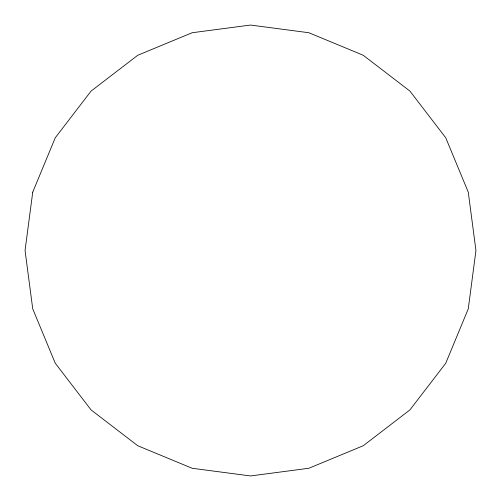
<?xml version="1.0" encoding="UTF-8"?>
<svg xmlns="http://www.w3.org/2000/svg" width="501" height="501" viewBox="0 0 501 501"><rect width="100%" height="100%" fill="white"/><g stroke="black" fill="none" stroke-linecap="round" stroke-linejoin="round"><path stroke-width="0.75" d="M32.734 192.152L25.05 250.5L32.734 308.848L55.254 363.225L91.082 409.918L137.775 445.746L192.152 468.266L250.5 475.95L308.848 468.266L363.225 445.746L409.918 409.918L445.746 363.225L468.266 308.848L475.95 250.5L468.266 192.152L445.746 137.775L409.918 91.082L363.225 55.254L308.848 32.734L250.5 25.05L192.152 32.734L137.775 55.254L91.082 91.082L55.254 137.775L32.734 192.152"/></g></svg>
